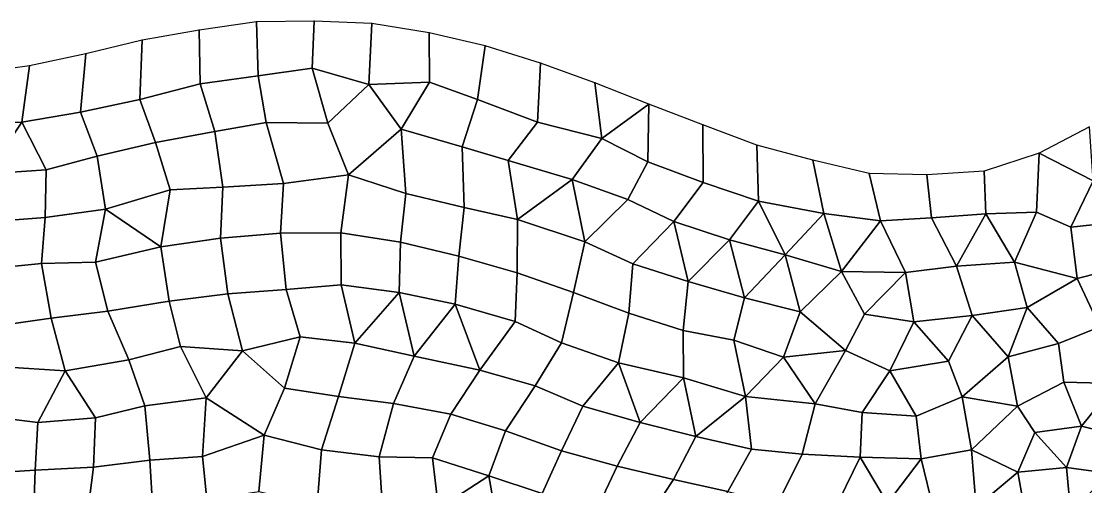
# Model space of a CAD drawing. Extents: x 380707 to 407438, y 6452841 to 6483357.
# Drawn here: x 396801.6 to 397169.7, y 6455707.3 to 6455868.3 of the extents above; entities that cross this region are included whole.
import ezdxf

# ---------------------------------------------------------------- set-up
doc = ezdxf.new("R2010")
doc.units = 0
for name, color, linetype in [('MESH_BOUND', 25, 'CONTINUOUS'), ('MESH_ELEMS', 18, 'CONTINUOUS'), ('MESH_NODES', 18, 'CONTINUOUS')]:
    doc.layers.add(name, color=color, linetype=linetype)

msp = doc.modelspace()

# ---------------------------------------------------------------- linework, layer by layer
at = {"layer": 'MESH_BOUND', "color": 25}
for points in [[(396882.939, 6455868.19, 0.391), (396863.166, 6455865.21, 0.395)], [(396902.954, 6455868.34, 0.456), (396882.939, 6455868.19, 0.391)], [(396922.898, 6455867.62, 0.581), (396902.954, 6455868.34, 0.456)], [(396942.636, 6455864.3, 0.629), (396922.898, 6455867.62, 0.581)], [(396863.166, 6455865.21, 0.395), (396843.44, 6455861.84, 1.422)], [(396962.101, 6455859.84, 0.578), (396942.636, 6455864.3, 0.629)], [(396843.44, 6455861.84, 1.422), (396823.993, 6455857.11, 0.611)], [(396981.191, 6455853.83, 0.618), (396962.101, 6455859.84, 0.578)], [(396823.993, 6455857.11, 0.611), (396804.449, 6455852.88, 0.989)], [(396804.449, 6455852.88, 0.989), (396784.624, 6455850.13, 0.457)], [(397000.008, 6455847.04, 0.707), (396981.191, 6455853.83, 0.618)], [(397018.634, 6455839.72, 0.809), (397000.008, 6455847.04, 0.707)], [(397037.324, 6455832.56, 0.8), (397018.634, 6455839.72, 0.809)], [(397056.033, 6455825.45, 0.856), (397037.324, 6455832.56, 0.8)], [(397171.023, 6455831.79, 1.318), (397153.579, 6455822.69, 1.533)], [(397075.363, 6455820.29, 1.359), (397056.033, 6455825.45, 0.856)], [(397094.802, 6455815.7, 1.332), (397075.363, 6455820.29, 1.359)], [(397153.579, 6455822.69, 1.533), (397134.558, 6455816.46, 1.498)], [(397114.81, 6455815.19, 1.726), (397094.802, 6455815.7, 1.332)], [(397134.558, 6455816.46, 1.498), (397114.81, 6455815.19, 1.726)]]:
    msp.add_polyline3d(points, dxfattribs=at)
at = {"layer": 'MESH_ELEMS', "color": 178}
for points in [[(396863.166, 6455865.21, 0.395), (396863.508, 6455846.74, 0.042), (396883.568, 6455849.42, 0.13), (396882.939, 6455868.19, 0.391)], [(396902.212, 6455852.07, 0.177), (396902.954, 6455868.34, 0.456), (396882.939, 6455868.19, 0.391), (396883.568, 6455849.42, 0.13)], [(396922.898, 6455867.62, 0.581), (396902.954, 6455868.34, 0.456), (396902.212, 6455852.07, 0.177), (396921.802, 6455846.47, 0.363)], [(396942.636, 6455864.3, 0.629), (396922.898, 6455867.62, 0.581), (396921.802, 6455846.47, 0.363), (396942.795, 6455847.23, 0.196)], [(396863.508, 6455846.74, 0.042), (396863.166, 6455865.21, 0.395), (396843.44, 6455861.84, 1.422), (396842.638, 6455841.24, 0.03)], [(396942.795, 6455847.23, 0.196), (396959.453, 6455841.28, 0.216), (396962.101, 6455859.84, 0.578), (396942.636, 6455864.3, 0.629)], [(396842.638, 6455841.24, 0.03), (396843.44, 6455861.84, 1.422), (396823.993, 6455857.11, 0.611), (396822.157, 6455836.94, 0.07)], [(396959.453, 6455841.28, 0.216), (396980.155, 6455833.39, 0.193), (396981.191, 6455853.83, 0.618), (396962.101, 6455859.84, 0.578)], [(396822.157, 6455836.94, 0.07), (396823.993, 6455857.11, 0.611), (396804.449, 6455852.88, 0.989), (396801.877, 6455833.48, 0.293)], [(396801.877, 6455833.48, 0.293), (396804.449, 6455852.88, 0.989), (396784.624, 6455850.13, 0.457), (396778.98, 6455833, 0.268)], [(397000.008, 6455847.04, 0.707), (396981.191, 6455853.83, 0.618), (396980.155, 6455833.39, 0.193), (397002.444, 6455827.75, 0.314)], [(396883.568, 6455849.42, 0.13), (396863.508, 6455846.74, 0.042), (396868.513, 6455830.26, 0.192), (396886.367, 6455833.32, 0.204)], [(396902.212, 6455852.07, 0.177), (396883.568, 6455849.42, 0.13), (396886.367, 6455833.32, 0.204), (396907.677, 6455833.11, 0.223)], [(396921.802, 6455846.47, 0.363), (396902.212, 6455852.07, 0.177), (396907.677, 6455833.11, 0.223), (396921.802, 6455846.47, 0.363)], [(396848.055, 6455826.46, 0.084), (396868.513, 6455830.26, 0.192), (396863.508, 6455846.74, 0.042), (396842.638, 6455841.24, 0.03)], [(396932.967, 6455831.01, 0.14), (396921.802, 6455846.47, 0.363), (396907.677, 6455833.11, 0.223), (396914.765, 6455815.27, 0.353)], [(396942.795, 6455847.23, 0.196), (396921.802, 6455846.47, 0.363), (396932.967, 6455831.01, 0.14), (396942.795, 6455847.23, 0.196)], [(396954.078, 6455824.95, 0.094), (396959.453, 6455841.28, 0.216), (396942.795, 6455847.23, 0.196), (396932.967, 6455831.01, 0.14)], [(397002.444, 6455827.75, 0.314), (397018.634, 6455839.72, 0.809), (397000.008, 6455847.04, 0.707), (397002.444, 6455827.75, 0.314)], [(396842.638, 6455841.24, 0.03), (396822.157, 6455836.94, 0.07), (396827.857, 6455821.74, 0.055), (396848.055, 6455826.46, 0.084)], [(396969.993, 6455820.2, 0.082), (396980.155, 6455833.39, 0.193), (396959.453, 6455841.28, 0.216), (396954.078, 6455824.95, 0.094)], [(397018.634, 6455839.72, 0.809), (397002.444, 6455827.75, 0.314), (397018.348, 6455819.77, 0.299), (397018.634, 6455839.72, 0.809)], [(397037.324, 6455832.56, 0.8), (397018.634, 6455839.72, 0.809), (397018.348, 6455819.77, 0.299), (397037.453, 6455812.57, 0.348)], [(396822.157, 6455836.94, 0.07), (396801.877, 6455833.48, 0.293), (396810.28, 6455817, 0.071), (396827.857, 6455821.74, 0.055)], [(396778.98, 6455833, 0.268), (396789.724, 6455815.55, 0.074), (396801.877, 6455833.48, 0.293), (396778.98, 6455833, 0.268)], [(396801.877, 6455833.48, 0.293), (396789.724, 6455815.55, 0.074), (396810.28, 6455817, 0.071), (396801.877, 6455833.48, 0.293)], [(396871.287, 6455810.96, 0.1), (396868.513, 6455830.26, 0.192), (396848.055, 6455826.46, 0.084), (396853.11, 6455810.05, 0.095)], [(396886.367, 6455833.32, 0.204), (396868.513, 6455830.26, 0.192), (396871.287, 6455810.96, 0.1), (396892.345, 6455812.23, 0.472)], [(396907.677, 6455833.11, 0.223), (396886.367, 6455833.32, 0.204), (396892.345, 6455812.23, 0.472), (396914.765, 6455815.27, 0.353)], [(396914.765, 6455815.27, 0.353), (396934.593, 6455808.79, 0.252), (396932.967, 6455831.01, 0.14), (396914.765, 6455815.27, 0.353)], [(396954.078, 6455824.95, 0.094), (396932.967, 6455831.01, 0.14), (396934.593, 6455808.79, 0.252), (396954.806, 6455803.94, 0.122)], [(396992.131, 6455813.56, 0.21), (397002.444, 6455827.75, 0.314), (396980.155, 6455833.39, 0.193), (396969.993, 6455820.2, 0.082)], [(397056.033, 6455825.45, 0.856), (397037.324, 6455832.56, 0.8), (397037.453, 6455812.57, 0.348), (397056.566, 6455806.07, 0.442)], [(397172.357, 6455813.15, 1.259), (397171.023, 6455831.79, 1.318), (397153.579, 6455822.69, 1.533), (397172.357, 6455813.15, 1.259)], [(397002.444, 6455827.75, 0.314), (396992.131, 6455813.56, 0.21), (397011.347, 6455806.73, 0.355), (397018.348, 6455819.77, 0.299)], [(396853.11, 6455810.05, 0.095), (396848.055, 6455826.46, 0.084), (396827.857, 6455821.74, 0.055), (396830.745, 6455803.34, 0.336)], [(396969.993, 6455820.2, 0.082), (396954.078, 6455824.95, 0.094), (396954.806, 6455803.94, 0.122), (396973.284, 6455799.75, 0.086)], [(397075.363, 6455820.29, 1.359), (397056.033, 6455825.45, 0.856), (397056.566, 6455806.07, 0.442), (397079.181, 6455801.9, 0.48)], [(396830.745, 6455803.34, 0.336), (396827.857, 6455821.74, 0.055), (396810.28, 6455817, 0.071), (396809.833, 6455800.43, 0.092)], [(396969.993, 6455820.2, 0.082), (396973.284, 6455799.75, 0.086), (396992.131, 6455813.56, 0.21), (396969.993, 6455820.2, 0.082)], [(397027.265, 6455799.06, 0.275), (397037.453, 6455812.57, 0.348), (397018.348, 6455819.77, 0.299), (397011.347, 6455806.73, 0.355)], [(397094.802, 6455815.7, 1.332), (397075.363, 6455820.29, 1.359), (397079.181, 6455801.9, 0.48), (397098.766, 6455799.31, 0.497)], [(397152.713, 6455802.33, 0.51), (397153.579, 6455822.69, 1.533), (397134.558, 6455816.46, 1.498), (397135.21, 6455801.69, 0.502)], [(397172.357, 6455813.15, 1.259), (397153.579, 6455822.69, 1.533), (397152.713, 6455802.33, 0.51), (397164.554, 6455797.1, 0.297)], [(396810.28, 6455817, 0.071), (396789.724, 6455815.55, 0.074), (396788.77, 6455798.88, 0.226), (396809.833, 6455800.43, 0.092)], [(397114.81, 6455815.19, 1.726), (397094.802, 6455815.7, 1.332), (397098.766, 6455799.31, 0.497), (397116.372, 6455800.35, 0.676)], [(397134.558, 6455816.46, 1.498), (397114.81, 6455815.19, 1.726), (397116.372, 6455800.35, 0.676), (397135.21, 6455801.69, 0.502)], [(396871.287, 6455810.96, 0.1), (396870.499, 6455793.31, 0.321), (396891.283, 6455795.05, 0.417), (396892.345, 6455812.23, 0.472)], [(396912.109, 6455795.2, 0.348), (396914.765, 6455815.27, 0.353), (396892.345, 6455812.23, 0.472), (396891.283, 6455795.05, 0.417)], [(396914.765, 6455815.27, 0.353), (396912.109, 6455795.2, 0.348), (396932.757, 6455791.98, 0.45), (396934.593, 6455808.79, 0.252)], [(396973.284, 6455799.75, 0.086), (396996.477, 6455792.09, 0.164), (396992.131, 6455813.56, 0.21), (396973.284, 6455799.75, 0.086)], [(397011.347, 6455806.73, 0.355), (396992.131, 6455813.56, 0.21), (396996.477, 6455792.09, 0.164), (397011.347, 6455806.73, 0.355)], [(397037.453, 6455812.57, 0.348), (397027.265, 6455799.06, 0.275), (397046.505, 6455792.79, 0.23), (397056.566, 6455806.07, 0.442)], [(397180.572, 6455798.9, 0.521), (397172.357, 6455813.15, 1.259), (397164.554, 6455797.1, 0.297), (397180.572, 6455798.9, 0.521)], [(396853.11, 6455810.05, 0.095), (396830.745, 6455803.34, 0.336), (396849.878, 6455790.31, 0.329), (396853.11, 6455810.05, 0.095)], [(396870.499, 6455793.31, 0.321), (396871.287, 6455810.96, 0.1), (396853.11, 6455810.05, 0.095), (396849.878, 6455790.31, 0.329)], [(396954.806, 6455803.94, 0.122), (396934.593, 6455808.79, 0.252), (396932.757, 6455791.98, 0.45), (396952.925, 6455787.13, 0.341)], [(397013.074, 6455784.43, 0.449), (397027.265, 6455799.06, 0.275), (397011.347, 6455806.73, 0.355), (396996.477, 6455792.09, 0.164)], [(397065.814, 6455787.51, 0.3), (397056.566, 6455806.07, 0.442), (397046.505, 6455792.79, 0.23), (397065.814, 6455787.51, 0.3)], [(397056.566, 6455806.07, 0.442), (397065.814, 6455787.51, 0.3), (397079.181, 6455801.9, 0.48), (397056.566, 6455806.07, 0.442)], [(396809.833, 6455800.43, 0.092), (396808.633, 6455784.56, 0.363), (396827.246, 6455785.06, 0.363), (396830.745, 6455803.34, 0.336)], [(396827.246, 6455785.06, 0.363), (396849.878, 6455790.31, 0.329), (396830.745, 6455803.34, 0.336), (396827.246, 6455785.06, 0.363)], [(396973.284, 6455799.75, 0.086), (396954.806, 6455803.94, 0.122), (396952.925, 6455787.13, 0.341), (396973.085, 6455781.31, 0.378)], [(397079.181, 6455801.9, 0.48), (397065.814, 6455787.51, 0.3), (397085.266, 6455781.8, 0.197), (397079.181, 6455801.9, 0.48)], [(397085.266, 6455781.8, 0.197), (397098.766, 6455799.31, 0.497), (397079.181, 6455801.9, 0.48), (397085.266, 6455781.8, 0.197)], [(397125.038, 6455783.63, 0.26), (397135.21, 6455801.69, 0.502), (397116.372, 6455800.35, 0.676), (397125.038, 6455783.63, 0.26)], [(397135.21, 6455801.69, 0.502), (397125.038, 6455783.63, 0.26), (397145.151, 6455784.99, 0.28), (397135.21, 6455801.69, 0.502)], [(397135.21, 6455801.69, 0.502), (397145.151, 6455784.99, 0.28), (397152.713, 6455802.33, 0.51), (397135.21, 6455801.69, 0.502)], [(397164.554, 6455797.1, 0.297), (397152.713, 6455802.33, 0.51), (397145.151, 6455784.99, 0.28), (397166.811, 6455779.33, 0.395)], [(396808.633, 6455784.56, 0.363), (396809.833, 6455800.43, 0.092), (396788.77, 6455798.88, 0.226), (396787.868, 6455782.44, 0.419)], [(396996.477, 6455792.09, 0.164), (396973.284, 6455799.75, 0.086), (396973.085, 6455781.31, 0.378), (396992.561, 6455774.57, 0.455)], [(397032.236, 6455778.35, 0.485), (397027.265, 6455799.06, 0.275), (397013.074, 6455784.43, 0.449), (397032.236, 6455778.35, 0.485)], [(397032.236, 6455778.35, 0.485), (397046.505, 6455792.79, 0.23), (397027.265, 6455799.06, 0.275), (397032.236, 6455778.35, 0.485)], [(397107.453, 6455781.49, 0.218), (397098.766, 6455799.31, 0.497), (397085.266, 6455781.8, 0.197), (397107.453, 6455781.49, 0.218)], [(397116.372, 6455800.35, 0.676), (397098.766, 6455799.31, 0.497), (397107.453, 6455781.49, 0.218), (397125.038, 6455783.63, 0.26)], [(397182.252, 6455783.33, 0.279), (397180.572, 6455798.9, 0.521), (397164.554, 6455797.1, 0.297), (397166.811, 6455779.33, 0.395)], [(396891.283, 6455795.05, 0.417), (396870.499, 6455793.31, 0.321), (396873.075, 6455774.09, 0.346), (396893.197, 6455775.6, 0.439)], [(396912.109, 6455795.2, 0.348), (396891.283, 6455795.05, 0.417), (396893.197, 6455775.6, 0.439), (396912.226, 6455777.18, 0.387)], [(396932.757, 6455791.98, 0.45), (396912.109, 6455795.2, 0.348), (396912.226, 6455777.18, 0.387), (396932.28, 6455774.51, 0.253)], [(396849.878, 6455790.31, 0.329), (396827.246, 6455785.06, 0.363), (396831.567, 6455768.04, 0.329), (396852.774, 6455771.55, 0.352)], [(396852.774, 6455771.55, 0.352), (396873.075, 6455774.09, 0.346), (396870.499, 6455793.31, 0.321), (396849.878, 6455790.31, 0.329)], [(396952.925, 6455787.13, 0.341), (396932.757, 6455791.98, 0.45), (396932.28, 6455774.51, 0.253), (396951.678, 6455770.46, 0.263)], [(396992.561, 6455774.57, 0.455), (397011.685, 6455767.35, 0.303), (397013.074, 6455784.43, 0.449), (396996.477, 6455792.09, 0.164)], [(397046.505, 6455792.79, 0.23), (397032.236, 6455778.35, 0.485), (397051.728, 6455772.68, 0.409), (397046.505, 6455792.79, 0.23)], [(397046.505, 6455792.79, 0.23), (397051.728, 6455772.68, 0.409), (397065.814, 6455787.51, 0.3), (397046.505, 6455792.79, 0.23)], [(396973.085, 6455781.31, 0.378), (396952.925, 6455787.13, 0.341), (396951.678, 6455770.46, 0.263), (396972.411, 6455764.52, 0.484)], [(397065.814, 6455787.51, 0.3), (397051.728, 6455772.68, 0.409), (397071.022, 6455767.83, 0.184), (397065.814, 6455787.51, 0.3)], [(397065.814, 6455787.51, 0.3), (397071.022, 6455767.83, 0.184), (397085.266, 6455781.8, 0.197), (397065.814, 6455787.51, 0.3)], [(396793.336, 6455762.99, 0.508), (396811.915, 6455765.65, 0.432), (396808.633, 6455784.56, 0.363), (396787.868, 6455782.44, 0.419)], [(396811.915, 6455765.65, 0.432), (396831.567, 6455768.04, 0.329), (396827.246, 6455785.06, 0.363), (396808.633, 6455784.56, 0.363)], [(397032.236, 6455778.35, 0.485), (397013.074, 6455784.43, 0.449), (397011.685, 6455767.35, 0.303), (397030.567, 6455761.35, 0.407)], [(397110.313, 6455764.42, 0.119), (397130.424, 6455766.62, 0.171), (397125.038, 6455783.63, 0.26), (397107.453, 6455781.49, 0.218)], [(397145.151, 6455784.99, 0.28), (397125.038, 6455783.63, 0.26), (397130.424, 6455766.62, 0.171), (397149.505, 6455769.35, 0.168)], [(397145.151, 6455784.99, 0.28), (397149.505, 6455769.35, 0.168), (397166.811, 6455779.33, 0.395), (397145.151, 6455784.99, 0.28)], [(397182.252, 6455783.33, 0.279), (397166.811, 6455779.33, 0.395), (397174.657, 6455762.65, 0.3), (397193.483, 6455772.12, 0.403)], [(396972.411, 6455764.52, 0.484), (396988.399, 6455757.17, 0.486), (396992.561, 6455774.57, 0.455), (396973.085, 6455781.31, 0.378)], [(397071.022, 6455767.83, 0.184), (397086.61, 6455754.52, 0.175), (397093.262, 6455767, 0.145), (397085.266, 6455781.8, 0.197)], [(397093.262, 6455767, 0.145), (397107.453, 6455781.49, 0.218), (397085.266, 6455781.8, 0.197), (397093.262, 6455767, 0.145)], [(397107.453, 6455781.49, 0.218), (397093.262, 6455767, 0.145), (397110.313, 6455764.42, 0.119), (397107.453, 6455781.49, 0.218)], [(397160.279, 6455756.86, 0.172), (397174.657, 6455762.65, 0.3), (397166.811, 6455779.33, 0.395), (397149.505, 6455769.35, 0.168)], [(396878.122, 6455754.39, 0.475), (396898.125, 6455759.23, 0.409), (396893.197, 6455775.6, 0.439), (396873.075, 6455774.09, 0.346)], [(396912.226, 6455777.18, 0.387), (396893.197, 6455775.6, 0.439), (396898.125, 6455759.23, 0.409), (396916.985, 6455756.98, 0.452)], [(396932.28, 6455774.51, 0.253), (396912.226, 6455777.18, 0.387), (396916.985, 6455756.98, 0.452), (396932.28, 6455774.51, 0.253)], [(397051.728, 6455772.68, 0.409), (397032.236, 6455778.35, 0.485), (397030.567, 6455761.35, 0.407), (397048.037, 6455758, 0.451)], [(396852.774, 6455771.55, 0.352), (396831.567, 6455768.04, 0.329), (396838.841, 6455751.23, 0.496), (396856.691, 6455755.84, 0.444)], [(396856.691, 6455755.84, 0.444), (396878.122, 6455754.39, 0.475), (396873.075, 6455774.09, 0.346), (396852.774, 6455771.55, 0.352)], [(396932.28, 6455774.51, 0.253), (396916.985, 6455756.98, 0.452), (396937.487, 6455752.51, 0.265), (396932.28, 6455774.51, 0.253)], [(396951.678, 6455770.46, 0.263), (396932.28, 6455774.51, 0.253), (396937.487, 6455752.51, 0.265), (396951.678, 6455770.46, 0.263)], [(397011.685, 6455767.35, 0.303), (396992.561, 6455774.57, 0.455), (396988.399, 6455757.17, 0.486), (397008.166, 6455750.17, 0.398)], [(397048.037, 6455758, 0.451), (397065.22, 6455752.18, 0.324), (397071.022, 6455767.83, 0.184), (397051.728, 6455772.68, 0.409)], [(396831.567, 6455768.04, 0.329), (396811.915, 6455765.65, 0.432), (396816.799, 6455747.41, 0.429), (396838.841, 6455751.23, 0.496)], [(396960.172, 6455747.68, 0.35), (396951.678, 6455770.46, 0.263), (396937.487, 6455752.51, 0.265), (396960.172, 6455747.68, 0.35)], [(396960.172, 6455747.68, 0.35), (396972.411, 6455764.52, 0.484), (396951.678, 6455770.46, 0.263), (396960.172, 6455747.68, 0.35)], [(397086.61, 6455754.52, 0.175), (397071.022, 6455767.83, 0.184), (397065.22, 6455752.18, 0.324), (397086.61, 6455754.52, 0.175)], [(397130.424, 6455766.62, 0.171), (397142.913, 6455752.31, 0.011), (397149.505, 6455769.35, 0.168), (397130.424, 6455766.62, 0.171)], [(397142.913, 6455752.31, 0.011), (397160.279, 6455756.86, 0.172), (397149.505, 6455769.35, 0.168), (397142.913, 6455752.31, 0.011)], [(396811.915, 6455765.65, 0.432), (396793.336, 6455762.99, 0.508), (396795.304, 6455748.82, 0.471), (396816.799, 6455747.41, 0.429)], [(396979.35, 6455742.28, 0.365), (396988.399, 6455757.17, 0.486), (396972.411, 6455764.52, 0.484), (396960.172, 6455747.68, 0.35)], [(397030.567, 6455761.35, 0.407), (397011.685, 6455767.35, 0.303), (397008.166, 6455750.17, 0.398), (397030.581, 6455745.06, 0.266)], [(397102.027, 6455747.45, 0.126), (397110.313, 6455764.42, 0.119), (397093.262, 6455767, 0.145), (397086.61, 6455754.52, 0.175)], [(397122.285, 6455750.72, 0.015), (397110.313, 6455764.42, 0.119), (397102.027, 6455747.45, 0.126), (397122.285, 6455750.72, 0.015)], [(397110.313, 6455764.42, 0.119), (397122.285, 6455750.72, 0.015), (397130.424, 6455766.62, 0.171), (397110.313, 6455764.42, 0.119)], [(397122.285, 6455750.72, 0.015), (397127.017, 6455738.4, 0.063), (397142.913, 6455752.31, 0.011), (397130.424, 6455766.62, 0.171)], [(397048.037, 6455758, 0.451), (397030.567, 6455761.35, 0.407), (397030.581, 6455745.06, 0.266), (397052.039, 6455738.61, 0.285)], [(397174.657, 6455762.65, 0.3), (397160.279, 6455756.86, 0.172), (397162.213, 6455743.55, 0.114), (397180.18, 6455743.03, 0.131)], [(396878.122, 6455754.39, 0.475), (396892.677, 6455741.45, 0.343), (396898.125, 6455759.23, 0.409), (396878.122, 6455754.39, 0.475)], [(396911.364, 6455738.56, 0.349), (396916.985, 6455756.98, 0.452), (396898.125, 6455759.23, 0.409), (396892.677, 6455741.45, 0.343)], [(396930.396, 6455736.13, 0.328), (396937.487, 6455752.51, 0.265), (396916.985, 6455756.98, 0.452), (396911.364, 6455738.56, 0.349)], [(396995.791, 6455735.21, 0.447), (397008.166, 6455750.17, 0.398), (396988.399, 6455757.17, 0.486), (396979.35, 6455742.28, 0.365)], [(397052.039, 6455738.61, 0.285), (397065.22, 6455752.18, 0.324), (397048.037, 6455758, 0.451), (397052.039, 6455738.61, 0.285)], [(397142.913, 6455752.31, 0.011), (397146.132, 6455735.26, 0.099), (397162.213, 6455743.55, 0.114), (397160.279, 6455756.86, 0.172)], [(396844.387, 6455735.32, 0.422), (396865.524, 6455738.12, 0.402), (396856.691, 6455755.84, 0.444), (396838.841, 6455751.23, 0.496)], [(396878.122, 6455754.39, 0.475), (396856.691, 6455755.84, 0.444), (396865.524, 6455738.12, 0.402), (396878.122, 6455754.39, 0.475)], [(396892.677, 6455741.45, 0.343), (396878.122, 6455754.39, 0.475), (396865.524, 6455738.12, 0.402), (396885.58, 6455725.17, 0.317)], [(397065.22, 6455752.18, 0.324), (397076.165, 6455735.97, 0.158), (397086.61, 6455754.52, 0.175), (397065.22, 6455752.18, 0.324)], [(397092.381, 6455732.98, 0.208), (397102.027, 6455747.45, 0.126), (397086.61, 6455754.52, 0.175), (397076.165, 6455735.97, 0.158)], [(396838.841, 6455751.23, 0.496), (396816.799, 6455747.41, 0.429), (396827.305, 6455731.16, 0.372), (396844.387, 6455735.32, 0.422)], [(396950.153, 6455732.49, 0.502), (396960.172, 6455747.68, 0.35), (396937.487, 6455752.51, 0.265), (396930.396, 6455736.13, 0.328)], [(397015.638, 6455729.51, 0.241), (397008.166, 6455750.17, 0.398), (396995.791, 6455735.21, 0.447), (397015.638, 6455729.51, 0.241)], [(397030.581, 6455745.06, 0.266), (397008.166, 6455750.17, 0.398), (397015.638, 6455729.51, 0.241), (397030.581, 6455745.06, 0.266)], [(397065.22, 6455752.18, 0.324), (397052.039, 6455738.61, 0.285), (397076.165, 6455735.97, 0.158), (397065.22, 6455752.18, 0.324)], [(397111.138, 6455731.73, 0.072), (397127.017, 6455738.4, 0.063), (397122.285, 6455750.72, 0.015), (397102.027, 6455747.45, 0.126)], [(397146.132, 6455735.26, 0.099), (397142.913, 6455752.31, 0.011), (397127.017, 6455738.4, 0.063), (397146.132, 6455735.26, 0.099)], [(396807.409, 6455729.56, 0.129), (396816.799, 6455747.41, 0.429), (396795.304, 6455748.82, 0.471), (396791.607, 6455731.55, 0.171)], [(396807.409, 6455729.56, 0.129), (396827.305, 6455731.16, 0.372), (396816.799, 6455747.41, 0.429), (396807.409, 6455729.56, 0.129)], [(396969.118, 6455726.63, 0.41), (396979.35, 6455742.28, 0.365), (396960.172, 6455747.68, 0.35), (396950.153, 6455732.49, 0.502)], [(397092.381, 6455732.98, 0.208), (397111.138, 6455731.73, 0.072), (397102.027, 6455747.45, 0.126), (397092.381, 6455732.98, 0.208)], [(396988.423, 6455719.73, 0.26), (396995.791, 6455735.21, 0.447), (396979.35, 6455742.28, 0.365), (396969.118, 6455726.63, 0.41)], [(397034.881, 6455724.69, 0.092), (397030.581, 6455745.06, 0.266), (397015.638, 6455729.51, 0.241), (397034.881, 6455724.69, 0.092)], [(397052.039, 6455738.61, 0.285), (397030.581, 6455745.06, 0.266), (397034.881, 6455724.69, 0.092), (397052.039, 6455738.61, 0.285)], [(397162.213, 6455743.55, 0.114), (397146.132, 6455735.26, 0.099), (397152.149, 6455726.08, 0.117), (397168.299, 6455728.32, 0.157)], [(397168.299, 6455728.32, 0.157), (397180.18, 6455743.03, 0.131), (397162.213, 6455743.55, 0.114), (397168.299, 6455728.32, 0.157)], [(397184.635, 6455724.22, 0.206), (397196.196, 6455736.03, 0.134), (397180.18, 6455743.03, 0.131), (397168.299, 6455728.32, 0.157)], [(396905.484, 6455720.11, 0.387), (396911.364, 6455738.56, 0.349), (396892.677, 6455741.45, 0.343), (396885.58, 6455725.17, 0.317)], [(396911.364, 6455738.56, 0.349), (396905.484, 6455720.11, 0.387), (396925.428, 6455717.71, 0.437), (396930.396, 6455736.13, 0.328)], [(397034.881, 6455724.69, 0.092), (397054.161, 6455720.3, 0.036), (397052.039, 6455738.61, 0.285), (397034.881, 6455724.69, 0.092)], [(397076.165, 6455735.97, 0.158), (397052.039, 6455738.61, 0.285), (397054.161, 6455720.3, 0.036), (397071.617, 6455718.56, 0.05)], [(397130.269, 6455720.05, 0.014), (397127.017, 6455738.4, 0.063), (397111.138, 6455731.73, 0.072), (397112.767, 6455717.04, 0.174)], [(397146.132, 6455735.26, 0.099), (397127.017, 6455738.4, 0.063), (397130.269, 6455720.05, 0.014), (397146.132, 6455735.26, 0.099)], [(396846.139, 6455716.53, 0.42), (396844.387, 6455735.32, 0.422), (396827.305, 6455731.16, 0.372), (396826.654, 6455714.11, 0.369)], [(396864.318, 6455717.82, 0.409), (396865.524, 6455738.12, 0.402), (396844.387, 6455735.32, 0.422), (396846.139, 6455716.53, 0.42)], [(396885.58, 6455725.17, 0.317), (396865.524, 6455738.12, 0.402), (396864.318, 6455717.82, 0.409), (396885.58, 6455725.17, 0.317)], [(396943.828, 6455717.34, 0.427), (396950.153, 6455732.49, 0.502), (396930.396, 6455736.13, 0.328), (396925.428, 6455717.71, 0.437)], [(397007.688, 6455714.48, 0.221), (397015.638, 6455729.51, 0.241), (396995.791, 6455735.21, 0.447), (396988.423, 6455719.73, 0.26)], [(397092.381, 6455732.98, 0.208), (397076.165, 6455735.97, 0.158), (397071.617, 6455718.56, 0.05), (397091.705, 6455717.6, 0.157)], [(397152.149, 6455726.08, 0.117), (397146.132, 6455735.26, 0.099), (397130.269, 6455720.05, 0.014), (397146.267, 6455712.4, 0.208)], [(396806.412, 6455713.03, 0.182), (396807.409, 6455729.56, 0.129), (396791.607, 6455731.55, 0.171), (396786.259, 6455711.85, 0.117)], [(396826.654, 6455714.11, 0.369), (396827.305, 6455731.16, 0.372), (396807.409, 6455729.56, 0.129), (396806.412, 6455713.03, 0.182)], [(396969.118, 6455726.63, 0.41), (396950.153, 6455732.49, 0.502), (396943.828, 6455717.34, 0.427), (396963.281, 6455711.09, 0.434)], [(397111.138, 6455731.73, 0.072), (397092.381, 6455732.98, 0.208), (397091.705, 6455717.6, 0.157), (397112.767, 6455717.04, 0.174)], [(397027.174, 6455709.79, 0.204), (397034.881, 6455724.69, 0.092), (397015.638, 6455729.51, 0.241), (397007.688, 6455714.48, 0.221)], [(397152.149, 6455726.08, 0.117), (397163.123, 6455713.98, 0.182), (397168.299, 6455728.32, 0.157), (397152.149, 6455726.08, 0.117)], [(397177.437, 6455711.98, 0.104), (397184.635, 6455724.22, 0.206), (397168.299, 6455728.32, 0.157), (397163.123, 6455713.98, 0.182)], [(396883.81, 6455705.66, 0.412), (396885.58, 6455725.17, 0.317), (396864.318, 6455717.82, 0.409), (396865.791, 6455702.92, 0.393)], [(396905.484, 6455720.11, 0.387), (396885.58, 6455725.17, 0.317), (396883.81, 6455705.66, 0.412), (396903.982, 6455701.13, 0.439)], [(396988.423, 6455719.73, 0.26), (396969.118, 6455726.63, 0.41), (396963.281, 6455711.09, 0.434), (396981.801, 6455705.02, 0.424)], [(397045.973, 6455705.65, 0.031), (397054.161, 6455720.3, 0.036), (397034.881, 6455724.69, 0.092), (397027.174, 6455709.79, 0.204)], [(397163.123, 6455713.98, 0.182), (397152.149, 6455726.08, 0.117), (397146.267, 6455712.4, 0.208), (397163.123, 6455713.98, 0.182)], [(396925.428, 6455717.71, 0.437), (396905.484, 6455720.11, 0.387), (396903.982, 6455701.13, 0.439), (396926.59, 6455700.09, 0.443)], [(397063.123, 6455701.38, 0.177), (397071.617, 6455718.56, 0.05), (397054.161, 6455720.3, 0.036), (397045.973, 6455705.65, 0.031)], [(397117.047, 6455699.46, 0.347), (397131.843, 6455700.28, 0.242), (397130.269, 6455720.05, 0.014), (397112.767, 6455717.04, 0.174)], [(397130.269, 6455720.05, 0.014), (397131.843, 6455700.28, 0.242), (397146.267, 6455712.4, 0.208), (397130.269, 6455720.05, 0.014)], [(396847.125, 6455699.28, 0.469), (396846.139, 6455716.53, 0.42), (396826.654, 6455714.11, 0.369), (396824.425, 6455696.97, 0.244)], [(396865.791, 6455702.92, 0.393), (396864.318, 6455717.82, 0.409), (396846.139, 6455716.53, 0.42), (396847.125, 6455699.28, 0.469)], [(396926.59, 6455700.09, 0.443), (396945.932, 6455699.79, 0.463), (396943.828, 6455717.34, 0.427), (396925.428, 6455717.71, 0.437)], [(396963.281, 6455711.09, 0.434), (396943.828, 6455717.34, 0.427), (396945.932, 6455699.79, 0.463), (396963.281, 6455711.09, 0.434)], [(397000.921, 6455700.04, 0.192), (397007.688, 6455714.48, 0.221), (396988.423, 6455719.73, 0.26), (396981.801, 6455705.02, 0.424)], [(397081.901, 6455697.46, 0.276), (397091.705, 6455717.6, 0.157), (397071.617, 6455718.56, 0.05), (397063.123, 6455701.38, 0.177)], [(397101.166, 6455701.64, 0.32), (397091.705, 6455717.6, 0.157), (397081.901, 6455697.46, 0.276), (397101.166, 6455701.64, 0.32)], [(397112.767, 6455717.04, 0.174), (397091.705, 6455717.6, 0.157), (397101.166, 6455701.64, 0.32), (397112.767, 6455717.04, 0.174)], [(397101.166, 6455701.64, 0.32), (397117.047, 6455699.46, 0.347), (397112.767, 6455717.04, 0.174), (397101.166, 6455701.64, 0.32)], [(396786.259, 6455711.85, 0.117), (396792.231, 6455690.16, 0.047), (396805.914, 6455699.53, 0.07), (396806.412, 6455713.03, 0.182)], [(396824.425, 6455696.97, 0.244), (396826.654, 6455714.11, 0.369), (396806.412, 6455713.03, 0.182), (396805.914, 6455699.53, 0.07)], [(397017.095, 6455694.65, 0.068), (397027.174, 6455709.79, 0.204), (397007.688, 6455714.48, 0.221), (397000.921, 6455700.04, 0.192)], [(397149.079, 6455696.23, 0.14), (397164.636, 6455697.82, 0.195), (397163.123, 6455713.98, 0.182), (397146.267, 6455712.4, 0.208)], [(397164.636, 6455697.82, 0.195), (397177.437, 6455711.98, 0.104), (397163.123, 6455713.98, 0.182), (397164.636, 6455697.82, 0.195)], [(396963.281, 6455711.09, 0.434), (396945.932, 6455699.79, 0.463), (396966.855, 6455690.85, 0.368), (396963.281, 6455711.09, 0.434)], [(396963.281, 6455711.09, 0.434), (396966.855, 6455690.85, 0.368), (396981.801, 6455705.02, 0.424), (396963.281, 6455711.09, 0.434)], [(397038.745, 6455691.53, 0.181), (397045.973, 6455705.65, 0.031), (397027.174, 6455709.79, 0.204), (397017.095, 6455694.65, 0.068)], [(397146.267, 6455712.4, 0.208), (397131.843, 6455700.28, 0.242), (397149.079, 6455696.23, 0.14), (397146.267, 6455712.4, 0.208)], [(397179.279, 6455693.77, 0.165), (397187.46, 6455706.98, 0.136), (397177.437, 6455711.98, 0.104), (397164.636, 6455697.82, 0.195)]]:
    msp.add_3dface(points, dxfattribs=at)
at = {"layer": 'MESH_NODES', "color": 18}
for p in [(396882.939, 6455868.19, 0.391), (396902.954, 6455868.34, 0.456), (396922.898, 6455867.62, 0.581), (396863.166, 6455865.21, 0.395), (396942.636, 6455864.3, 0.629), (396843.44, 6455861.84, 1.422), (396962.101, 6455859.84, 0.578), (396823.993, 6455857.11, 0.611), (396804.449, 6455852.88, 0.989), (396981.191, 6455853.83, 0.618), (396883.568, 6455849.42, 0.13), (396902.212, 6455852.07, 0.177), (396863.508, 6455846.74, 0.042), (396921.802, 6455846.47, 0.363), (396942.795, 6455847.23, 0.196), (397000.008, 6455847.04, 0.707), (396842.638, 6455841.24, 0.03), (396959.453, 6455841.28, 0.216), (397018.634, 6455839.72, 0.809), (396822.157, 6455836.94, 0.07), (396801.877, 6455833.48, 0.293), (396868.513, 6455830.26, 0.192), (396886.367, 6455833.32, 0.204), (396907.677, 6455833.11, 0.223), (396932.967, 6455831.01, 0.14), (396980.155, 6455833.39, 0.193), (397037.324, 6455832.56, 0.8), (397002.444, 6455827.75, 0.314), (396848.055, 6455826.46, 0.084), (396954.078, 6455824.95, 0.094), (397056.033, 6455825.45, 0.856), (396827.857, 6455821.74, 0.055), (396969.993, 6455820.2, 0.082), (397018.348, 6455819.77, 0.299), (397075.363, 6455820.29, 1.359), (397153.579, 6455822.69, 1.533), (396810.28, 6455817, 0.071), (397094.802, 6455815.7, 1.332), (397134.558, 6455816.46, 1.498), (396892.345, 6455812.23, 0.472), (396914.765, 6455815.27, 0.353), (396992.131, 6455813.56, 0.21), (397037.453, 6455812.57, 0.348), (397114.81, 6455815.19, 1.726), (396853.11, 6455810.05, 0.095), (396871.287, 6455810.96, 0.1), (396934.593, 6455808.79, 0.252), (397011.347, 6455806.73, 0.355), (397056.566, 6455806.07, 0.442), (396830.745, 6455803.34, 0.336), (396954.806, 6455803.94, 0.122), (397079.181, 6455801.9, 0.48), (397135.21, 6455801.69, 0.502), (397152.713, 6455802.33, 0.51), (396809.833, 6455800.43, 0.092), (396973.284, 6455799.75, 0.086), (397027.265, 6455799.06, 0.275), (397098.766, 6455799.31, 0.497), (397116.372, 6455800.35, 0.676), (396891.283, 6455795.05, 0.417), (396912.109, 6455795.2, 0.348), (397164.554, 6455797.1, 0.297), (396849.878, 6455790.31, 0.329), (396870.499, 6455793.31, 0.321), (396932.757, 6455791.98, 0.45), (396996.477, 6455792.09, 0.164), (397046.505, 6455792.79, 0.23), (396952.925, 6455787.13, 0.341), (397065.814, 6455787.51, 0.3), (396808.633, 6455784.56, 0.363), (396827.246, 6455785.06, 0.363), (397013.074, 6455784.43, 0.449), (397125.038, 6455783.63, 0.26), (397145.151, 6455784.99, 0.28), (396973.085, 6455781.31, 0.378), (397085.266, 6455781.8, 0.197), (397107.453, 6455781.49, 0.218), (397166.811, 6455779.33, 0.395), (396893.197, 6455775.6, 0.439), (396912.226, 6455777.18, 0.387), (397032.236, 6455778.35, 0.485), (396852.774, 6455771.55, 0.352), (396873.075, 6455774.09, 0.346), (396932.28, 6455774.51, 0.253), (396992.561, 6455774.57, 0.455), (397051.728, 6455772.68, 0.409), (396831.567, 6455768.04, 0.329), (396951.678, 6455770.46, 0.263), (397071.022, 6455767.83, 0.184), (397149.505, 6455769.35, 0.168), (396811.915, 6455765.65, 0.432), (396972.411, 6455764.52, 0.484), (397011.685, 6455767.35, 0.303), (397093.262, 6455767, 0.145), (397110.313, 6455764.42, 0.119), (397130.424, 6455766.62, 0.171), (397030.567, 6455761.35, 0.407), (396898.125, 6455759.23, 0.409), (396916.985, 6455756.98, 0.452), (396988.399, 6455757.17, 0.486), (397048.037, 6455758, 0.451), (397160.279, 6455756.86, 0.172), (396856.691, 6455755.84, 0.444), (396878.122, 6455754.39, 0.475), (397086.61, 6455754.52, 0.175), (396838.841, 6455751.23, 0.496), (396937.487, 6455752.51, 0.265), (397008.166, 6455750.17, 0.398), (397065.22, 6455752.18, 0.324), (397122.285, 6455750.72, 0.015), (397142.913, 6455752.31, 0.011), (396816.799, 6455747.41, 0.429), (396960.172, 6455747.68, 0.35), (397102.027, 6455747.45, 0.126), (396979.35, 6455742.28, 0.365), (397030.581, 6455745.06, 0.266), (397162.213, 6455743.55, 0.114), (396892.677, 6455741.45, 0.343), (396911.364, 6455738.56, 0.349), (397052.039, 6455738.61, 0.285), (397127.017, 6455738.4, 0.063), (396844.387, 6455735.32, 0.422), (396865.524, 6455738.12, 0.402), (396930.396, 6455736.13, 0.328), (396995.791, 6455735.21, 0.447), (397076.165, 6455735.97, 0.158), (397146.132, 6455735.26, 0.099), (396827.305, 6455731.16, 0.372), (396950.153, 6455732.49, 0.502), (397092.381, 6455732.98, 0.208), (397111.138, 6455731.73, 0.072), (396807.409, 6455729.56, 0.129), (397015.638, 6455729.51, 0.241), (397168.299, 6455728.32, 0.157), (396885.58, 6455725.17, 0.317), (396969.118, 6455726.63, 0.41), (397034.881, 6455724.69, 0.092), (397152.149, 6455726.08, 0.117), (396905.484, 6455720.11, 0.387), (397054.161, 6455720.3, 0.036), (397130.269, 6455720.05, 0.014), (396846.139, 6455716.53, 0.42), (396864.318, 6455717.82, 0.409), (396925.428, 6455717.71, 0.437), (396943.828, 6455717.34, 0.427), (396988.423, 6455719.73, 0.26), (397071.617, 6455718.56, 0.05), (397091.705, 6455717.6, 0.157), (397112.767, 6455717.04, 0.174), (396806.412, 6455713.03, 0.182), (396826.654, 6455714.11, 0.369), (397007.688, 6455714.48, 0.221), (397163.123, 6455713.98, 0.182), (396963.281, 6455711.09, 0.434), (397027.174, 6455709.79, 0.204), (397146.267, 6455712.4, 0.208)]:
    msp.add_point(p, dxfattribs=at)

doc.saveas('drawing.dxf')
